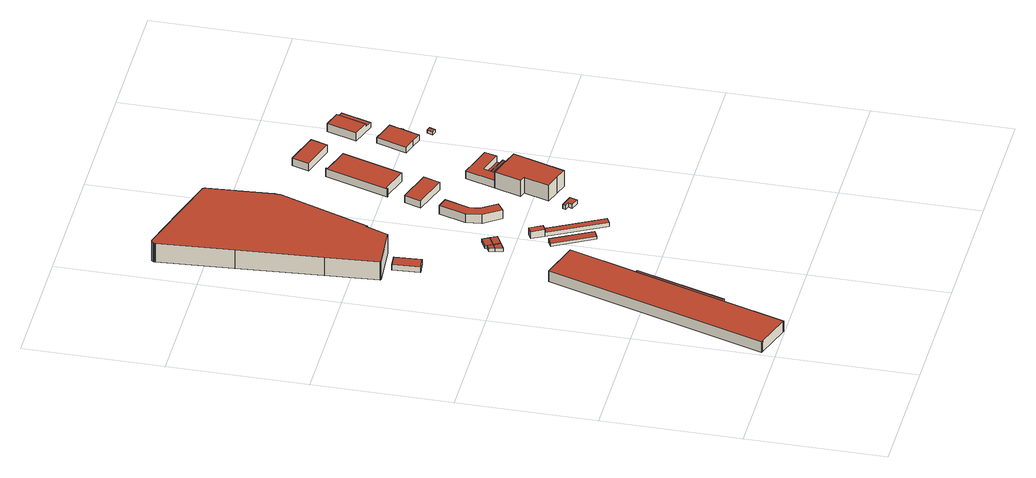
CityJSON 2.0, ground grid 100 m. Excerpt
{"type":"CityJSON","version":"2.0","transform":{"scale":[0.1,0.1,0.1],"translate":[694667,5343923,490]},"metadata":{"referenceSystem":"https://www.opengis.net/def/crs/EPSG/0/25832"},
"CityObjects":{
"building1":{"type":"Building","attributes":{"Gemeindeschluessel":"09162000","HoeheDach":"501.370","HoeheGrund":"492.839","Methode":"2000","NiedrigsteTraufeDesGebaeudes":"498.960","Geometrietyp2DReferenz":"3000","function":"31001_2000","roofType":"1000","measuredHeight":8.53,"storeysAboveGround":2},"geometry":[{"type":"Solid","lod":"2","boundaries":[[[[0,1,2,3]],[[4,5,6,7]],[[8,9,10,11]],[[9,12,13,14]],[[15,4,7,16]],[[0,12,9,8,17,18,5,4,15,1]],[[8,11,19,20,21]],[[17,8,21,22]],[[19,23,24,20]],[[12,0,3,13]],[[19,11,10,23]],[[18,17,22,25]],[[1,15,16,2]],[[23,10,9,14,24]],[[5,18,25,6]],[[20,24,14,13,3,2,16,7,6,25,22,21]]]],"semantics":{"surfaces":[{"type":"WallSurface"},{"type":"RoofSurface","Dachneigung":"90.000","Dachorientierung":"-1.000","Flaeche":"4867.029","Z_MAX":"8.531","Z_MAX_ASL":"501.370","Z_MIN":"8.531","Z_MIN_ASL":"501.370"},{"type":"RoofSurface","Dachneigung":"90.000","Dachorientierung":"-1.000","Flaeche":"333.252","Z_MAX":"6.121","Z_MAX_ASL":"498.960","Z_MIN":"6.121","Z_MIN_ASL":"498.960"},{"type":"GroundSurface"}],"values":[[0,0,0,0,0,1,0,0,0,0,2,0,0,0,0,3]]}}]},
"building2":{"type":"Building","attributes":{"Gemeindeschluessel":"09162000","HoeheDach":"496.240","HoeheGrund":"491.927","Methode":"2000","NiedrigsteTraufeDesGebaeudes":"496.240","Geometrietyp2DReferenz":"3000","function":"31001_2000","roofType":"1000","measuredHeight":4.31,"storeysAboveGround":1},"geometry":[{"type":"Solid","lod":"2","boundaries":[[[[26,27,28,29]],[[30,26,29,31]],[[32,27,26,30]],[[27,32,33,28]],[[32,30,31,33]],[[28,33,31,29]]]],"semantics":{"surfaces":[{"type":"WallSurface"},{"type":"RoofSurface","Dachneigung":"90.000","Dachorientierung":"-1.000","Flaeche":"176.978","Z_MAX":"4.313","Z_MAX_ASL":"496.240","Z_MIN":"4.313","Z_MIN_ASL":"496.240"},{"type":"GroundSurface"}],"values":[[0,0,1,0,0,2]]}}]},
"building3":{"type":"Building","attributes":{"Gemeindeschluessel":"09162000","HoeheDach":"494.985","HoeheGrund":"492.620","Methode":"1000","NiedrigsteTraufeDesGebaeudes":"494.985","Geometrietyp2DReferenz":"3000","function":"51009_1610","roofType":"1000","measuredHeight":2.37},"geometry":[{"type":"Solid","lod":"2","boundaries":[[[[34,35,36,37]],[[38,39,40,41]],[[36,35,38,41]],[[34,37,40,39]],[[35,34,39,38]],[[37,36,41,40]]]],"semantics":{"surfaces":[{"type":"RoofSurface","Dachneigung":"90.000","Dachorientierung":"-1.000","Flaeche":"17.662","Z_MAX":"2.365","Z_MAX_ASL":"494.985","Z_MIN":"2.365","Z_MIN_ASL":"494.985"},{"type":"GroundSurface"},{"type":"WallSurface"}],"values":[[0,1,2,2,2,2]]}}]},
"building4":{"type":"Building","attributes":{"Gemeindeschluessel":"09162000","HoeheDach":"494.974","HoeheGrund":"492.590","Methode":"1000","NiedrigsteTraufeDesGebaeudes":"494.974","Geometrietyp2DReferenz":"3000","function":"51009_1610","roofType":"1000","measuredHeight":2.38},"geometry":[{"type":"Solid","lod":"2","boundaries":[[[[37,34,39,40]],[[42,43,44,45]],[[43,37,40,44]],[[34,42,45,39]],[[42,34,37,43]],[[39,45,44,40]]]],"semantics":{"surfaces":[{"type":"WallSurface"},{"type":"RoofSurface","Dachneigung":"90.000","Dachorientierung":"-1.000","Flaeche":"31.495","Z_MAX":"2.384","Z_MAX_ASL":"494.974","Z_MIN":"2.384","Z_MIN_ASL":"494.974"},{"type":"GroundSurface"}],"values":[[0,0,0,0,1,2]]}}]},
"building5":{"type":"Building","attributes":{"Gemeindeschluessel":"09162000","HoeheDach":"494.942","HoeheGrund":"492.520","Methode":"1000","NiedrigsteTraufeDesGebaeudes":"494.942","Geometrietyp2DReferenz":"3000","function":"31001_2000","roofType":"1000","measuredHeight":2.42},"geometry":[{"type":"Solid","lod":"2","boundaries":[[[[46,47,48,49,50]],[[51,52,47,46]],[[53,54,50,49]],[[55,53,49,48]],[[55,52,51,54,53]],[[52,55,48,47]],[[54,51,46,50]]]],"semantics":{"surfaces":[{"type":"GroundSurface"},{"type":"WallSurface"},{"type":"RoofSurface","Dachneigung":"90.000","Dachorientierung":"-1.000","Flaeche":"47.148","Z_MAX":"2.422","Z_MAX_ASL":"494.942","Z_MIN":"2.422","Z_MIN_ASL":"494.942"}],"values":[[0,1,1,1,2,1,1]]}}]},
"building6":{"type":"Building","attributes":{"Gemeindeschluessel":"09162000","HoeheDach":"495.710","HoeheGrund":"492.590","Methode":"1000","NiedrigsteTraufeDesGebaeudes":"494.962","Geometrietyp2DReferenz":"3000","function":"31001_2000","roofType":"1000","measuredHeight":3.12},"geometry":[{"type":"Solid","lod":"2","boundaries":[[[[56,57,58,59]],[[60,61,62,63]],[[57,56,61,60]],[[59,58,63,62]],[[57,60,63,58]],[[61,56,59,62]]]],"semantics":{"surfaces":[{"type":"WallSurface"},{"type":"RoofSurface","Dachneigung":"81.445","Dachorientierung":"242.199","Flaeche":"161.007","Z_MAX":"3.120","Z_MAX_ASL":"495.710","Z_MIN":"2.372","Z_MIN_ASL":"494.962"},{"type":"GroundSurface"}],"values":[[0,0,1,2,0,0]]}}]},
"building7":{"type":"Building","attributes":{"Gemeindeschluessel":"09162000","HoeheDach":"494.953","HoeheGrund":"492.510","Methode":"1000","NiedrigsteTraufeDesGebaeudes":"494.953","Geometrietyp2DReferenz":"3000","function":"31001_2000","roofType":"1000","measuredHeight":2.44},"geometry":[{"type":"Solid","lod":"2","boundaries":[[[[64,42,65,66]],[[67,64,66,47]],[[64,67,34,42]],[[42,34,48,65]],[[47,66,65,48]],[[34,67,47,48]]]],"semantics":{"surfaces":[{"type":"WallSurface"},{"type":"RoofSurface","Dachneigung":"90.000","Dachorientierung":"-1.000","Flaeche":"47.166","Z_MAX":"2.443","Z_MAX_ASL":"494.953","Z_MIN":"2.443","Z_MIN_ASL":"494.953"},{"type":"GroundSurface"}],"values":[[0,0,1,0,2,0]]}}]},
"building8":{"type":"Building","attributes":{"Gemeindeschluessel":"09162000","HoeheDach":"506.579","HoeheGrund":"491.650","Methode":"2000","NiedrigsteTraufeDesGebaeudes":"491.882","Geometrietyp2DReferenz":"3000","function":"31001_2461","roofType":"1000","measuredHeight":14.93,"storeysAboveGround":4},"geometry":[{"type":"Solid","lod":"2","boundaries":[[[[68,69,70,71]],[[72,68,71,73]],[[74,75,76]],[[77,78,79,80]],[[81,82,83,84]],[[69,85,86,70]],[[82,77,80,83]],[[87,88,89,90]],[[91,92,93,94,95,96]],[[97,98,99,100]],[[101,72,73,102]],[[96,95,74,76,103]],[[104,105,106,107]],[[85,97,100,86]],[[98,81,84,99]],[[108,109,110,111]],[[78,112,113,79]],[[114,115,116,117]],[[118,119,120,121]],[[88,122,123,89]],[[119,124,125,120]],[[126,127,121,120,125,128,129,130,90,89,123,131,132,102,73,71,70,86,100,99,84,83,80,79,113,133,134,135,117,116,111,110,136,137,107,106,138,91,96,103]],[[115,108,111,116]],[[139,140,134,133]],[[112,139,133,113]],[[141,114,117,135]],[[142,143,137,136]],[[144,145,93,92,146,105,104,143,142,109,108,115,114,141,140,139,112,78,77,82,81,98,97,85,69,68,72,101,147,148,122,88,87,149,150,151,124,119,118,152]],[[122,148,131,123]],[[143,104,107,137]],[[93,145,153,94]],[[105,146,138,106]],[[147,101,102,132]],[[140,141,135,134]],[[152,118,121,127]],[[103,76,75,153,145,144,126]],[[132,131,148,147]],[[127,126,144,152]],[[109,142,136,110]],[[124,151,128,125]],[[150,149,130,129]],[[149,87,90,130]],[[146,92,91,138]],[[74,95,94,153,75]],[[151,150,129,128]]]],"semantics":{"surfaces":[{"type":"WallSurface"},{"type":"RoofSurface","Dachneigung":"83.046","Dachorientierung":"196.675","Flaeche":"88.583","Z_MAX":"6.791","Z_MAX_ASL":"498.441","Z_MIN":"0.232","Z_MIN_ASL":"491.882"},{"type":"GroundSurface"},{"type":"RoofSurface","Dachneigung":"90.000","Dachorientierung":"-1.000","Flaeche":"8709.891","Z_MAX":"14.929","Z_MAX_ASL":"506.579","Z_MIN":"14.929","Z_MIN_ASL":"506.579"},{"type":"RoofSurface","Dachneigung":"75.505","Dachorientierung":"265.688","Flaeche":"136.928","Z_MAX":"7.703","Z_MAX_ASL":"499.353","Z_MIN":"0.239","Z_MIN_ASL":"491.889"}],"values":[[0,0,1,0,0,0,0,0,0,0,0,0,0,0,0,0,0,0,0,0,0,2,0,0,0,0,0,3,0,0,0,0,0,0,0,0,0,0,0,0,0,0,0,4,0]]}}]},
"building9":{"type":"Building","attributes":{"Gemeindeschluessel":"09162000","HoeheDach":"498.054","HoeheGrund":"492.481","Methode":"2000","NiedrigsteTraufeDesGebaeudes":"495.590","Geometrietyp2DReferenz":"3000","function":"31001_2000","roofType":"1000","measuredHeight":5.57,"storeysAboveGround":1},"geometry":[{"type":"Solid","lod":"2","boundaries":[[[[154,155,156,157]],[[158,159,155,154,160,161]],[[160,162,163,164,165,161]],[[154,157,162,160]],[[159,166,156,155]],[[167,168,165,164]],[[169,167,164,163]],[[157,156,166,169,163,162]],[[166,159,158,168,167,169]],[[168,158,161,165]]]],"semantics":{"surfaces":[{"type":"RoofSurface","Dachneigung":"90.000","Dachorientierung":"-1.000","Flaeche":"225.829","Z_MAX":"3.109","Z_MAX_ASL":"495.590","Z_MIN":"3.109","Z_MIN_ASL":"495.590"},{"type":"WallSurface"},{"type":"GroundSurface"},{"type":"RoofSurface","Dachneigung":"90.000","Dachorientierung":"-1.000","Flaeche":"51.197","Z_MAX":"5.573","Z_MAX_ASL":"498.054","Z_MIN":"5.573","Z_MIN_ASL":"498.054"}],"values":[[0,1,2,1,1,1,1,1,3,1]]}}]},
"building10":{"type":"Building","attributes":{"Gemeindeschluessel":"09162000","HoeheDach":"498.083","HoeheGrund":"490.990","Methode":"1000","NiedrigsteTraufeDesGebaeudes":"498.083","Geometrietyp2DReferenz":"3000","function":"31001_2000","roofType":"1000","measuredHeight":7.09},"geometry":[{"type":"Solid","lod":"2","boundaries":[[[[170,171,172,173]],[[174,175,176,177]],[[178,179,175,174]],[[180,172,171,181,176,175,179,182]],[[183,180,182,184]],[[170,185,181,171]],[[178,174,177,185,170,173,183,184]],[[177,176,181,185]],[[183,173,172,180]],[[184,182,179,178]]]],"semantics":{"surfaces":[{"type":"WallSurface"},{"type":"GroundSurface"},{"type":"RoofSurface","Dachneigung":"90.000","Dachorientierung":"-1.000","Flaeche":"344.469","Z_MAX":"7.093","Z_MAX_ASL":"498.083","Z_MIN":"7.093","Z_MIN_ASL":"498.083"}],"values":[[0,0,0,1,0,0,2,0,0,0]]}}]},
"building11":{"type":"Building","attributes":{"Gemeindeschluessel":"09162000","HoeheDach":"494.610","HoeheGrund":"491.251","Methode":"2000","NiedrigsteTraufeDesGebaeudes":"494.610","Geometrietyp2DReferenz":"3000","function":"31001_2523","roofType":"1000","measuredHeight":3.36},"geometry":[{"type":"Solid","lod":"2","boundaries":[[[[186,187,188,189]],[[190,191,192,193]],[[194,195,196,197]],[[188,197,196,193,192,189]],[[187,194,197,188]],[[190,195,194,187,186,191]],[[191,186,189,192]],[[195,190,193,196]]]],"semantics":{"surfaces":[{"type":"WallSurface"},{"type":"GroundSurface"},{"type":"RoofSurface","Dachneigung":"90.000","Dachorientierung":"-1.000","Flaeche":"45.321","Z_MAX":"3.359","Z_MAX_ASL":"494.610","Z_MIN":"3.359","Z_MIN_ASL":"494.610"}],"values":[[0,0,0,1,0,2,0,0]]}}]},
"building12":{"type":"Building","attributes":{"Gemeindeschluessel":"09162000","HoeheDach":"496.996","HoeheGrund":"490.950","Methode":"1000","NiedrigsteTraufeDesGebaeudes":"496.996","Geometrietyp2DReferenz":"3000","function":"31001_2000","roofType":"1000","measuredHeight":6.05},"geometry":[{"type":"Solid","lod":"2","boundaries":[[[[198,199,200,201]],[[198,201,202,203]],[[201,200,204,202]],[[205,203,202,204]],[[199,198,203,205]],[[200,199,205,204]]]],"semantics":{"surfaces":[{"type":"RoofSurface","Dachneigung":"90.000","Dachorientierung":"-1.000","Flaeche":"321.914","Z_MAX":"6.046","Z_MAX_ASL":"496.996","Z_MIN":"6.046","Z_MIN_ASL":"496.996"},{"type":"WallSurface"},{"type":"GroundSurface"}],"values":[[0,1,1,2,1,1]]}}]},
"building13":{"type":"Building","attributes":{"Gemeindeschluessel":"09162000","HoeheDach":"503.816","HoeheGrund":"490.920","Methode":"1000","NiedrigsteTraufeDesGebaeudes":"503.816","Geometrietyp2DReferenz":"3000","function":"31001_2000","roofType":"1000","measuredHeight":12.9},"geometry":[{"type":"Solid","lod":"2","boundaries":[[[[206,207,208,209]],[[210,211,212,213]],[[212,211,214,215]],[[216,217,218,219]],[[220,207,206,214,211,210,218,217]],[[213,212,215,209,208,221,216,219]],[[208,207,220,221]],[[215,214,206,209]],[[218,210,213,219]],[[220,217,216,221]]]],"semantics":{"surfaces":[{"type":"WallSurface"},{"type":"RoofSurface","Dachneigung":"90.000","Dachorientierung":"-1.000","Flaeche":"898.755","Z_MAX":"12.896","Z_MAX_ASL":"503.816","Z_MIN":"12.896","Z_MIN_ASL":"503.816"},{"type":"GroundSurface"}],"values":[[0,0,0,0,1,2,0,0,0,0]]}}]},
"building14":{"type":"Building","attributes":{"Gemeindeschluessel":"09162000","HoeheDach":"497.162","HoeheGrund":"490.979","Methode":"2000","NiedrigsteTraufeDesGebaeudes":"492.639","Geometrietyp2DReferenz":"3000","function":"31001_2000","roofType":"1000","measuredHeight":6.18},"geometry":[{"type":"Solid","lod":"2","boundaries":[[[[222,223,224,225]],[[226,227,228,229,223,222,230,231]],[[232,227,226,233,234,235,236,237,238,239]],[[240,235,234,241]],[[238,242,243,239]],[[226,231,244,233]],[[228,245,246,229]],[[233,244,241,234]],[[246,224,223,229]],[[235,240,247,236]],[[238,237,248,249,242]],[[243,242,249,230,222,225]],[[236,247,248,237]],[[230,249,248,247,240,241,244,231]],[[243,225,224,246,245,232,239]],[[228,227,232,245]]]],"semantics":{"surfaces":[{"type":"WallSurface"},{"type":"RoofSurface","Dachneigung":"90.000","Dachorientierung":"-1.000","Flaeche":"345.440","Z_MAX":"6.183","Z_MAX_ASL":"497.162","Z_MIN":"6.183","Z_MIN_ASL":"497.162"},{"type":"RoofSurface","Dachneigung":"90.000","Dachorientierung":"-1.000","Flaeche":"83.357","Z_MAX":"1.660","Z_MAX_ASL":"492.639","Z_MIN":"1.660","Z_MIN_ASL":"492.639"},{"type":"RoofSurface","Dachneigung":"90.000","Dachorientierung":"-1.000","Flaeche":"32.959","Z_MAX":"4.831","Z_MAX_ASL":"495.810","Z_MIN":"4.831","Z_MIN_ASL":"495.810"},{"type":"RoofSurface","Dachneigung":"90.000","Dachorientierung":"-1.000","Flaeche":"114.282","Z_MAX":"1.711","Z_MAX_ASL":"492.690","Z_MIN":"1.711","Z_MIN_ASL":"492.690"},{"type":"GroundSurface"}],"values":[[0,1,0,0,0,0,0,2,0,3,4,0,0,0,5,0]]}}]},
"building15":{"type":"Building","attributes":{"Gemeindeschluessel":"09162000","HoeheDach":"497.603","HoeheGrund":"490.790","Methode":"1000","NiedrigsteTraufeDesGebaeudes":"497.603","Geometrietyp2DReferenz":"3000","function":"31001_2000","roofType":"1000","measuredHeight":6.81},"geometry":[{"type":"Solid","lod":"2","boundaries":[[[[250,251,252,253]],[[254,255,256,257,258,259,252,251]],[[256,255,260,261]],[[262,257,256,261]],[[263,259,258,264]],[[252,259,263,253]],[[263,264,262,261,260,265,250,253]],[[254,251,250,265]],[[255,254,265,260]],[[258,257,262,264]]]],"semantics":{"surfaces":[{"type":"WallSurface"},{"type":"RoofSurface","Dachneigung":"90.000","Dachorientierung":"-1.000","Flaeche":"964.543","Z_MAX":"6.813","Z_MAX_ASL":"497.603","Z_MIN":"6.813","Z_MIN_ASL":"497.603"},{"type":"GroundSurface"}],"values":[[0,1,0,0,0,0,2,0,0,0]]}}]},
"building16":{"type":"Building","attributes":{"Gemeindeschluessel":"09162000","HoeheDach":"496.996","HoeheGrund":"490.950","Methode":"1000","NiedrigsteTraufeDesGebaeudes":"496.996","Geometrietyp2DReferenz":"3000","function":"31001_2000","roofType":"1000","measuredHeight":6.05},"geometry":[{"type":"Solid","lod":"2","boundaries":[[[[266,267,268,269]],[[267,270,271,268]],[[266,272,270,267]],[[272,266,269,273]],[[273,269,268,271]],[[270,272,273,271]]]],"semantics":{"surfaces":[{"type":"WallSurface"},{"type":"RoofSurface","Dachneigung":"90.000","Dachorientierung":"-1.000","Flaeche":"321.996","Z_MAX":"6.046","Z_MAX_ASL":"496.996","Z_MIN":"6.046","Z_MIN_ASL":"496.996"},{"type":"GroundSurface"}],"values":[[0,0,1,0,2,0]]}}]},
"building17":{"type":"Building","attributes":{"Gemeindeschluessel":"09162000","HoeheDach":"495.237","HoeheGrund":"490.810","Methode":"2000","NiedrigsteTraufeDesGebaeudes":"494.840","Geometrietyp2DReferenz":"3000","function":"31001_2000","roofType":"1000","measuredHeight":4.43},"geometry":[{"type":"Solid","lod":"2","boundaries":[[[[274,275,276,277]],[[278,279,280,281]],[[282,283,284,285]],[[286,283,282,287]],[[288,289,290,291]],[[292,290,289,293,284,283,286,276,275]],[[284,293,294,285]],[[295,296,297,292,275,274]],[[279,298,299,280]],[[291,290,300,278,281]],[[281,280,299,295,274,277,287,282,285,294,288,291]],[[298,279,278,300,297,296]],[[293,289,288,294]],[[290,292,297,300]],[[298,296,295,299]],[[276,286,287,277]]]],"semantics":{"surfaces":[{"type":"WallSurface"},{"type":"RoofSurface","Dachneigung":"90.000","Dachorientierung":"-1.000","Flaeche":"403.326","Z_MAX":"4.427","Z_MAX_ASL":"495.237","Z_MIN":"4.427","Z_MIN_ASL":"495.237"},{"type":"GroundSurface"},{"type":"RoofSurface","Dachneigung":"90.000","Dachorientierung":"-1.000","Flaeche":"2.253","Z_MAX":"4.030","Z_MAX_ASL":"494.840","Z_MIN":"4.030","Z_MIN_ASL":"494.840"}],"values":[[0,0,0,0,0,1,0,0,0,0,2,3,0,0,0,0]]}}]},
"building18":{"type":"Building","attributes":{"Gemeindeschluessel":"09162000","HoeheDach":"493.190","HoeheGrund":"490.680","Methode":"2000","NiedrigsteTraufeDesGebaeudes":"493.190","Geometrietyp2DReferenz":"3000","function":"31001_2000","roofType":"1000","measuredHeight":2.51},"geometry":[{"type":"Solid","lod":"2","boundaries":[[[[301,302,303,304]],[[301,304,305,306]],[[302,301,306,307]],[[307,306,305,308]],[[304,303,308,305]],[[303,302,307,308]]]],"semantics":{"surfaces":[{"type":"RoofSurface","Dachneigung":"90.000","Dachorientierung":"-1.000","Flaeche":"13.240","Z_MAX":"2.510","Z_MAX_ASL":"493.190","Z_MIN":"2.510","Z_MIN_ASL":"493.190"},{"type":"WallSurface"},{"type":"GroundSurface"}],"values":[[0,1,1,2,1,1]]}}]},
"building19":{"type":"Building","attributes":{"Gemeindeschluessel":"09162000","HoeheDach":"497.238","HoeheGrund":"490.680","Methode":"2000","NiedrigsteTraufeDesGebaeudes":"494.657","Geometrietyp2DReferenz":"3000","function":"31001_9998","roofType":"1000","measuredHeight":6.56},"address":[{"country":"Germany","locality":"München","thoroughfareName":"Werner-Heisenberg-Allee 61"}],"geometry":[{"type":"Solid","lod":"2","boundaries":[[[[309,310,311,312,313,314]],[[315,316,317,318,319,320]],[[313,320,319,314]],[[310,309,318,317]],[[310,317,316,311]],[[312,315,320,313]],[[318,309,314,319]],[[312,311,316,315]]]],"semantics":{"surfaces":[{"type":"WallSurface"},{"type":"GroundSurface"},{"type":"RoofSurface","Dachneigung":"90.000","Dachorientierung":"-1.000","Flaeche":"287.282","Z_MAX":"6.558","Z_MAX_ASL":"497.238","Z_MIN":"6.558","Z_MIN_ASL":"497.238"},{"type":"RoofSurface","Dachneigung":"90.000","Dachorientierung":"-1.000","Flaeche":"144.999","Z_MAX":"3.977","Z_MAX_ASL":"494.657","Z_MIN":"3.977","Z_MIN_ASL":"494.657"}],"values":[[0,0,1,2,0,0,0,3]]}}]}
},
"vertices":[
[270,9,114],[22,90,114],[22,90,28],[270,9,28],[524,1684,114],[539,1679,114],[539,1679,28],[524,1684,28],[648,1122,114],[438,476,114],[438,476,90],[648,1122,90],[284,4,114],[284,4,28],[438,476,28],[8,94,114],[8,94,28],[801,1594,114],[787,1598,114],[695,1107,90],[695,1107,28],[648,1122,28],[801,1594,28],[485,461,90],[485,461,28],[787,1598,28],
[443,2750,62],[533,2757,62],[533,2757,19],[443,2750,19],[458,2555,62],[458,2555,19],[548,2562,62],[548,2562,19],
[842,2138,50],[824,2174,50],[791,2157,50],[798,2115,50],[824,2174,26],[842,2138,26],[798,2115,26],[791,2157,26],
[868,2090,50],[810,2059,50],[810,2059,26],[868,2090,26],
[892,2227,25],[918,2179,25],[842,2138,25],[824,2174,25],[817,2187,25],[892,2227,49],[918,2179,49],[824,2174,49],[817,2187,49],[842,2138,49],
[983,1782,57],[1132,1499,57],[1132,1499,26],[983,1782,26],[1088,1476,50],[939,1759,50],[939,1759,26],[1088,1476,26],
[944,2130,50],[868,2090,25],[944,2130,25],[918,2179,50],
[197,4338,166],[198,4343,166],[198,4343,16],[197,4338,16],[197,4332,166],[197,4332,16],[927,3474,84],[711,2980,19],[742,2968,19],[224,4364,166],[230,4364,166],[230,4364,16],[224,4364,16],[213,4361,166],[218,4363,166],[218,4363,16],[213,4361,16],[201,4349,166],[201,4349,16],[316,2798,166],[314,2799,166],[314,2799,16],[316,2798,16],[949,3658,16],[949,3658,166],[951,3634,166],[951,3634,94],[957,3554,94],[957,3554,16],[204,4353,166],[208,4358,166],[208,4358,16],[204,4353,16],[238,3792,166],[238,3792,16],[742,2968,16],[951,3671,166],[951,3665,166],[951,3665,16],[951,3671,16],[915,4148,166],[915,4143,166],[915,4143,16],[915,4148,16],[236,4363,166],[236,4363,16],[910,4158,166],[913,4153,166],[913,4153,16],[910,4158,16],[643,2824,166],[642,2823,166],[642,2823,16],[643,2824,16],[313,2800,166],[313,2800,16],[641,2822,166],[641,2822,16],[701,2983,16],[643,2825,16],[640,2822,16],[639,2822,16],[318,2797,16],[313,2802,16],[284,3182,16],[593,4256,16],[901,4164,16],[906,4162,16],[932,3934,16],[951,3676,16],[950,3660,16],[593,4256,166],[901,4164,166],[906,4162,166],[932,3934,166],[951,3676,166],[701,2983,166],[710,2980,166],[950,3660,166],[284,3182,166],[313,2802,166],[318,2797,166],[639,2822,166],[640,2822,166],[643,2825,166],[710,2980,19],
[1301,1449,56],[1091,1846,56],[1047,1822,56],[1256,1425,56],[1091,1847,81],[1091,1846,81],[1301,1449,25],[1091,1847,25],[1256,1425,25],[1046,1824,25],[1000,1913,25],[1044,1936,25],[1047,1822,81],[1000,1913,81],[1044,1936,81],[1046,1824,81],
[1173,2582,81],[1173,2582,10],[1111,2391,10],[1111,2391,81],[1205,2307,81],[1205,2307,10],[1193,2384,10],[1193,2384,81],[1279,2197,81],[1279,2197,10],[1129,2277,10],[1250,2558,10],[1212,2152,10],[1129,2277,81],[1212,2152,81],[1250,2558,81],
[1405,1758,46],[1413,1782,46],[1413,1782,13],[1405,1758,13],[1427,1718,46],[1437,1748,46],[1437,1748,13],[1427,1718,13],[1507,1752,46],[1489,1698,46],[1489,1698,13],[1507,1752,13],
[1498,2762,70],[1257,2840,70],[1217,2719,70],[1458,2641,70],[1458,2641,9],[1498,2762,9],[1217,2719,9],[1257,2840,9],
[1499,2090,138],[1562,2283,138],[1562,2283,9],[1499,2090,9],[1586,1861,138],[1485,1893,138],[1485,1893,9],[1586,1861,9],[1544,2075,138],[1544,2075,9],[1800,2205,9],[1800,2205,138],[1679,1830,138],[1679,1830,9],[1704,2237,138],[1704,2237,9],
[1562,2283,72],[1557,2285,72],[1557,2285,10],[1562,2283,10],[1842,2331,72],[1870,2420,72],[1732,2465,72],[1627,2499,72],[1635,2259,72],[1676,2385,72],[1870,2420,10],[1842,2331,26],[1827,2286,26],[1827,2286,58],[1821,2268,58],[1821,2268,27],[1800,2205,27],[1800,2205,10],[1661,2340,58],[1661,2340,26],[1704,2237,27],[1704,2237,10],[1676,2385,26],[1732,2465,10],[1627,2499,10],[1656,2321,58],[1656,2321,27],[1635,2259,27],
[1306,2979,8],[1306,2979,76],[1303,2969,76],[1303,2969,8],[1501,2915,76],[1643,3352,76],[1448,3415,76],[1451,3425,76],[1447,3427,76],[1299,2970,76],[1643,3352,8],[1448,3415,8],[1451,3425,8],[1299,2970,8],[1447,3427,8],[1501,2915,8],
[1769,3599,70],[1730,3479,70],[1730,3479,9],[1769,3599,9],[1489,3556,70],[1489,3556,9],[1528,3677,70],[1528,3677,9],
[2044,3023,8],[2044,3023,52],[2005,2903,52],[2005,2903,8],[2057,3048,48],[2060,3041,48],[2060,3041,8],[2057,3048,8],[1840,2957,8],[1840,2957,52],[1912,3178,52],[1912,3178,8],[1923,2930,52],[1923,2930,8],[2077,3124,8],[2077,3124,52],[2053,3049,52],[2053,3049,8],[2045,3023,52],[1995,3151,52],[1995,3151,8],[2049,3021,8],[2049,3021,48],[2045,3023,48],[2055,3025,48],[2055,3025,8],[2053,3049,48],
[2132,2861,32],[2104,2870,32],[2090,2828,32],[2118,2819,32],[2118,2819,7],[2132,2861,7],[2104,2870,7],[2090,2828,7],
[1976,3534,72],[2096,3495,72],[2096,3495,47],[2156,3475,47],[2156,3475,7],[1976,3534,7],[2086,3259,47],[2026,3279,47],[2026,3279,72],[1906,3317,72],[1906,3317,7],[2086,3259,7]
]}
